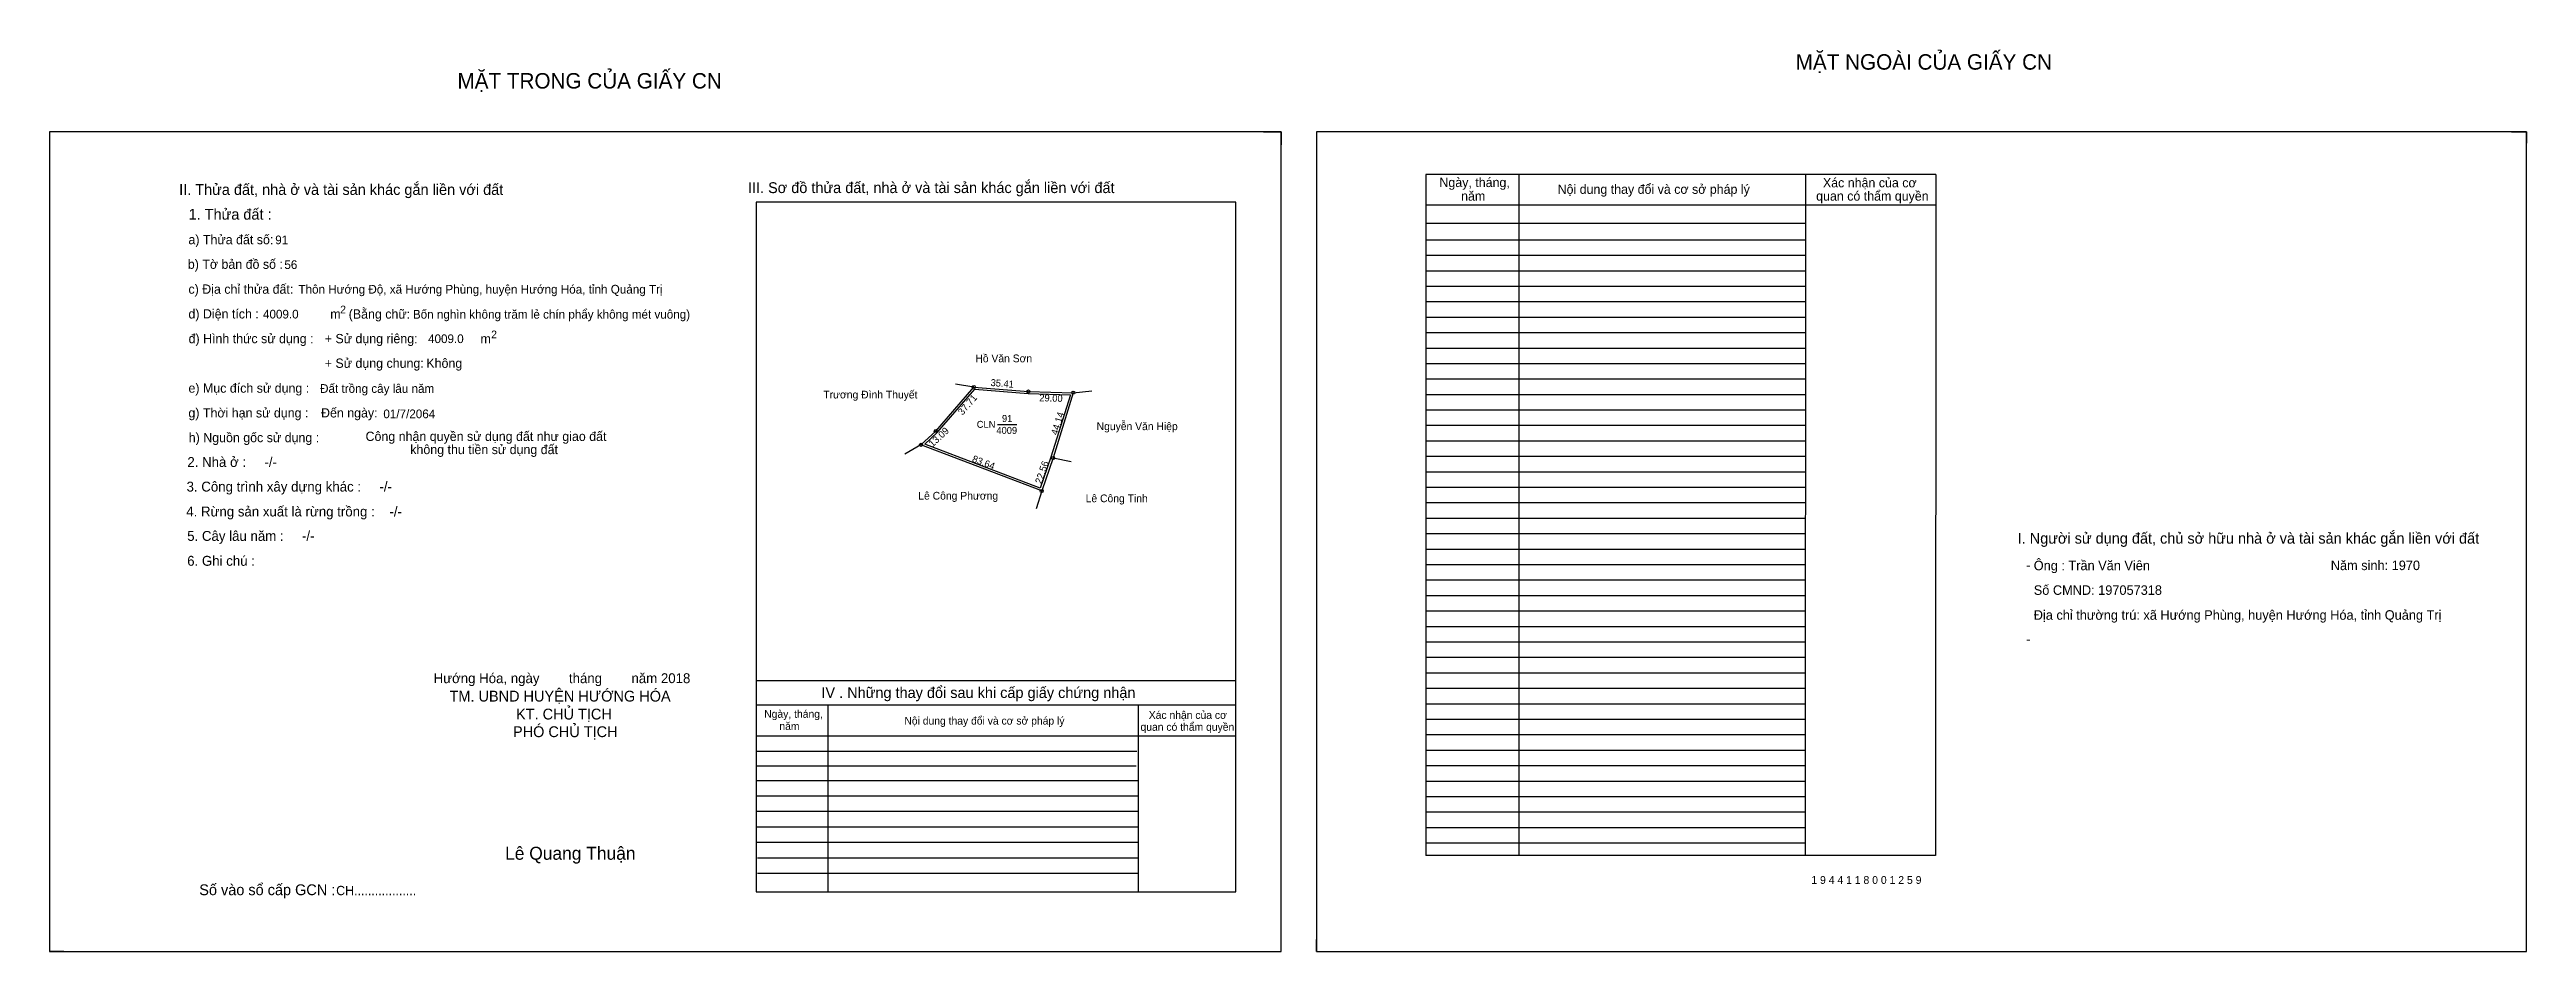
# Model space of a CAD drawing. Extents: x 533887 to 535488, y 1848290 to 1848874.
import ezdxf

# ---------------------------------------------------------------- set-up
doc = ezdxf.new("R2010")
doc.units = 0
for name, color, linetype in [('Default', 7, 'Continuous'), ('Level 10', 7, 'Continuous'), ('Level 11', 7, 'Continuous'), ('Level 13', 7, 'Continuous'), ('Level 27', 7, 'Continuous'), ('Level 36', 7, 'Continuous'), ('Level 49', 7, 'Continuous'), ('Level 55', 7, 'Continuous'), ('Level 6', 7, 'Continuous'), ('Level 60', 7, 'Continuous'), ('Level 7', 7, 'Continuous'), ('Level 8', 7, 'Continuous'), ('Level 9', 7, 'Continuous')]:
    doc.layers.add(name, color=color, linetype=linetype)

msp = doc.modelspace()

# ---------------------------------------------------------------- linework, layer by layer
at = {"layer": 'Level 10'}
for p, q in [((534671.8, 1848820.3), (534683.2, 1848820.3)), ((534683.2, 1848820.3), (534683.2, 1848811.9)), ((535478.6, 1848820.3), (535488.2, 1848820.3)), ((535488.2, 1848820.3), (535488.2, 1848812.9)), ((534528.4, 1848588.1), (534450.3, 1848617.9)), ((533887, 1848298.1), (533887, 1848290.3)), ((534706, 1848290.3), (534706, 1848298.1)), ((533896.2, 1848290.3), (533887, 1848290.3)), ((534706, 1848290.3), (534713, 1848290.3))]:
    msp.add_line(p, q, dxfattribs=at)
for points in [[(533887, 1848290.3), (534683.2, 1848290.3), (534683.2, 1848820.3), (533887, 1848820.3)], [(534706, 1848290.3), (535488.2, 1848290.3), (535488.2, 1848820.3), (534706, 1848820.3)], [(534548.8, 1848651.6), (534535.7, 1848609.4), (534528.4, 1848588.1), (534450.3, 1848617.9), (534459.9, 1848626.8), (534484.5, 1848655.3), (534519.8, 1848652.4)], [(534546.9, 1848650.2), (534534.3, 1848609.9), (534527.5, 1848589.9), (534452.9, 1848618.4), (534460.9, 1848625.8), (534485.1, 1848653.9), (534519.7, 1848651)]]:
    msp.add_lwpolyline(points, close=True, dxfattribs=at)
at = {"layer": 'Level 11'}
for centre in [(534484.5, 1848655.3), (534519.8, 1848652.4), (534548.8, 1848651.6), (534548.8, 1848651.6), (534450.3, 1848617.9), (534459.9, 1848626.8), (534535.7, 1848609.4), (534528.4, 1848588.1)]:
    msp.add_circle(centre, 1, dxfattribs=at)
at = {"layer": 'Level 27'}
for p, q in [((534484.5, 1848655.3), (534472.7, 1848657.2)), ((534548.8, 1848651.6), (534560.7, 1848652.8)), ((534450.3, 1848617.9), (534439.9, 1848611.9)), ((534535.7, 1848609.4), (534547.4, 1848607.1)), ((534528.4, 1848588.1), (534524.7, 1848576.6))]:
    msp.add_line(p, q, dxfattribs=at)
at = {"layer": 'Level 7'}
for p, q in [((535022, 1848750.3), (534776.8, 1848750.3)), ((535022, 1848740.3), (534776.8, 1848740.3)), ((535022, 1848730.3), (534776.8, 1848730.3)), ((535022, 1848720.3), (534776.8, 1848720.3)), ((535022, 1848710.3), (534776.8, 1848710.3)), ((535022, 1848700.3), (534776.8, 1848700.3)), ((535022, 1848690.3), (534776.8, 1848690.3)), ((535022, 1848680.3), (534776.8, 1848680.3)), ((535022, 1848670.3), (534776.8, 1848670.3)), ((535022, 1848660.3), (534776.8, 1848660.3)), ((535022, 1848650.3), (534776.8, 1848650.3)), ((535022, 1848640.3), (534776.8, 1848640.3)), ((535022, 1848630.3), (534776.8, 1848630.3)), ((535022, 1848620.3), (534776.8, 1848620.3)), ((535022, 1848610.3), (534776.8, 1848610.3)), ((535022, 1848600.3), (534776.8, 1848600.3)), ((535022, 1848590.3), (534776.8, 1848590.3)), ((535022, 1848580.3), (534776.8, 1848580.3)), ((535022, 1848570.3), (534776.8, 1848570.3)), ((535022, 1848560.3), (534776.8, 1848560.3)), ((535022, 1848550.3), (534776.8, 1848550.3)), ((535022, 1848540.3), (534776.8, 1848540.3)), ((535022, 1848530.3), (534776.8, 1848530.3)), ((535022, 1848520.3), (534776.8, 1848520.3)), ((535022, 1848510.3), (534776.8, 1848510.3)), ((535022, 1848500.3), (534776.8, 1848500.3)), ((535022, 1848490.3), (534776.8, 1848490.3)), ((535022, 1848480.3), (534776.8, 1848480.3)), ((535022, 1848470.3), (534776.8, 1848470.3)), ((535022, 1848460.3), (534776.8, 1848460.3)), ((535022, 1848450.3), (534776.8, 1848450.3)), ((535022, 1848440.3), (534776.8, 1848440.3)), ((535022, 1848430.3), (534776.8, 1848430.3)), ((534589.9, 1848419.6), (534343.8, 1848419.6)), ((534589.5, 1848410.1), (534343.8, 1848410.1)), ((535022, 1848420.3), (534776.8, 1848420.3)), ((535022, 1848410.3), (534776.8, 1848410.3)), ((534590.8, 1848400.7), (534343.8, 1848400.7)), ((535022, 1848400.3), (534776.8, 1848400.3)), ((534590.8, 1848390.7), (534343.8, 1848390.7)), ((534590.8, 1848380.7), (534343.8, 1848380.7)), ((535022, 1848390.3), (534776.8, 1848390.3)), ((535022, 1848380.3), (534776.8, 1848380.3)), ((534590.8, 1848370.7), (534343.8, 1848370.7)), ((535022, 1848370.3), (534776.8, 1848370.3)), ((534590.8, 1848360.7), (534343.8, 1848360.7)), ((534590.8, 1848350.7), (534344.6, 1848350.7)), ((535022, 1848360.3), (534776.8, 1848360.3)), ((534590.8, 1848340.7), (534344.6, 1848340.7))]:
    msp.add_line(p, q, dxfattribs=at)
at = {"layer": 'Level 8'}
for p, q in [((535106.4, 1848792.8), (534776.8, 1848792.8)), ((534776.8, 1848792.8), (534776.8, 1848352.3)), ((534836.8, 1848792.8), (534836.8, 1848352.3)), ((535022.1, 1848792.6), (535022, 1848352.3)), ((535106.4, 1848792.8), (535106.2, 1848352.3)), ((534653.8, 1848774.9), (534343.8, 1848774.9)), ((534343.8, 1848774.9), (534343.8, 1848328.9)), ((534653.8, 1848328.9), (534653.8, 1848774.9)), ((535106.4, 1848772.8), (534776.8, 1848772.8)), ((535022, 1848761), (534776.8, 1848761)), ((534653.8, 1848465.3), (534343.8, 1848465.3)), ((534653.8, 1848449.6), (534343.8, 1848449.6)), ((534390.1, 1848449.6), (534390.1, 1848328.9)), ((534590.8, 1848449.6), (534590.8, 1848328.9)), ((534653.8, 1848429.6), (534343.8, 1848429.6)), ((535106.2, 1848352.3), (534776.8, 1848352.3)), ((534343.8, 1848328.9), (534653.8, 1848328.9))]:
    msp.add_line(p, q, dxfattribs=at)
at = {"layer": 'Level 9'}
msp.add_line((534499.8, 1848631.1), (534512.4, 1848631.1), dxfattribs=at)

# ---------------------------------------------------------------- texts
at = {"layer": 'Default'}
for s, p in [('e) Mục đích sử dụng :', (533976.8, 1848651.6)), ('g) Thời hạn sử dụng :', (533976.8, 1848635.6)), ('Đến ngày:', (534062.5, 1848635.6)), ('h) Nguồn gốc sử dụng :', (533977, 1848619.6)), ('Công nhận quyền sử dụng đất như giao đất', (534091.3, 1848620.4)), ('không thu tiền sử dụng đất', (534120.2, 1848611.9))]:
    msp.add_text(s, height=6, dxfattribs=at).set_placement(p)
at = {"layer": 'Level 13'}
for s, p in [('91', (534502.7, 1848632.7)), ('CLN', (534486.4, 1848628.9)), ('4009', (534499.1, 1848625))]:
    msp.add_text(s, height=4.5, dxfattribs=at).set_placement(p)
at = {"layer": 'Level 36'}
msp.add_text('.', height=6, dxfattribs=at).set_placement((534488.4, 1848670.8))
at = {"layer": 'Level 49'}
for s, rotation, p in [('37.71', 49.2372, (534477.2, 1848636.7)), ('35.41', 355.2538, (534495.2, 1848656)), ('29.00', 358.3403, (534526.8, 1848646.1)), ('44.14', 72.694, (534538.5, 1848623.9)), ('13.09', 42.6153, (534457.8, 1848616.2)), ('83.64', 339.0904, (534483, 1848607.1)), ('22.56', 71.2037, (534528.2, 1848592.3))]:
    msp.add_text(s, height=4.5, rotation=rotation, dxfattribs=at).set_placement(p)
at = {"layer": 'Level 55'}
for s, height, p in [('1', 0.8, (534484.3, 1848655.3)), ('0', 0.22, (534484.4, 1848655.1)), ('0', 0.22, (534484.4, 1848655.1)), ('0', 0.22, (534484.4, 1848655.1)), ('0', 0.22, (534484.4, 1848655.1)), ('2', 0.8, (534519.5, 1848652.4)), ('0', 0.22, (534519.7, 1848652.2)), ('0', 0.22, (534519.7, 1848652.2)), ('3', 0.8, (534548.6, 1848651.6)), ('0', 0.22, (534548.7, 1848651.3)), ('92', 0.22, (534548.6, 1848651.3)), ('0', 0.22, (534548.7, 1848651.3)), ('6', 0.8, (534450, 1848617.9)), ('104', 0.22, (534450, 1848617.7)), ('0', 0.22, (534450.2, 1848617.7)), ('0', 0.22, (534450.2, 1848617.7)), ('7', 0.8, (534459.6, 1848626.8)), ('0', 0.22, (534459.8, 1848626.6)), ('0', 0.22, (534459.8, 1848626.6)), ('4', 0.8, (534535.4, 1848609.4)), ('92', 0.22, (534535.5, 1848609.2)), ('105', 0.22, (534535.4, 1848609.2)), ('5', 0.8, (534528.1, 1848588.1)), ('105', 0.22, (534528.2, 1848587.8)), ('104', 0.22, (534528.2, 1848587.8))]:
    msp.add_text(s, height=height, dxfattribs=at).set_placement(p)
at = {"layer": 'Level 6'}
for s, height, p in [('91', 5.63, (534032.9, 1848747.6)), ('56', 5.63, (534038.8, 1848731.6)), ('Thôn Hướng Độ, xã Hướng Phùng, huyện Hướng Hóa, tỉnh Quảng Trị', 5.64, (534047.9, 1848715.7)), ('4009.0', 5.63, (534025, 1848699.6)), ('Bốn nghìn không trăm lẻ chín phẩy không mét vuông)', 5.632, (534121.9, 1848699.5)), ('4009.0', 5.63, (534131.7, 1848683.7)), ('Đất trồng cây lâu năm', 5.64, (534061.9, 1848651.5)), ('01/7/2064', 5.64, (534102.8, 1848635.1)), ('Ông : Trần Văn Viên', 6.16, (535169.7, 1848536.8)), ('Năm sinh: 1970', 6.16, (535361.7, 1848536.9)), ('Số CMND: 197057318', 6.16, (535169.7, 1848520.9)), ('Địa chỉ thường trú: xã Hướng Phùng, huyện Hướng Hóa, tỉnh Quảng Trị', 6.16, (535169.7, 1848504.8)), ('1 9 4 4 1 1 8 0 0 1 2 5 9', 5.04, (535025.9, 1848334))]:
    msp.add_text(s, height=height, dxfattribs=at).set_placement(p)
at = {"layer": 'Level 60'}
for s, p in [('Hồ Văn Sơn', (534485.5, 1848671.3)), ('Trương Đình Thuyết', (534387.2, 1848647.9)), ('Nguyễn Văn Hiệp', (534563.9, 1848627.4)), ('Lê Công Phương', (534448.6, 1848582.5)), ('Lê Công Tinh', (534556.8, 1848580.8))]:
    msp.add_text(s, height=5, dxfattribs=at).set_placement(p)
at = {"layer": 'Level 7'}
for s, height, p in [('MẶT TRONG CỦA GIẤY CN', 10, (534150.7, 1848848.3)), ('MẶT NGOÀI CỦA GIẤY CN', 10, (535015.8, 1848860.5)), ('II. Thửa đất, nhà ở và tài sản khác gắn liền với đất', 7, (533970.8, 1848779.5)), ('III. Sơ đồ thửa đất, nhà ở và tài sản khác gắn liền với đất', 7, (534338.5, 1848780.7)), ('Ngày, tháng,', 6, (534785.5, 1848784.6)), ('năm', 6, (534799.5, 1848775.8)), ('Nội dung thay đổi và cơ sở pháp lý', 6, (534861.9, 1848780.2)), (' quan có thẩm quyền', 6, (535026.8, 1848775.8)), ('Xác nhận của cơ', 6, (535033.4, 1848784.4)), ('1. Thửa đất :', 7, (533976.9, 1848763.5)), ('a) Thửa đất số:', 6, (533976.8, 1848747.6)), ('b) Tờ bản đồ số :', 6, (533976.4, 1848731.7)), ('c) Địa chỉ thửa đất:', 6, (533976.8, 1848715.6)), ('d) Diện tích :', 6, (533976.8, 1848699.6)), ('m', 6, (534068.5, 1848699.5)), ('2', 5, (534074.9, 1848702.9)), ('(Bằng chữ:', 6, (534080.4, 1848699.5)), ('đ) Hình thức sử dụng :', 6, (533976.9, 1848683.6)), ('+ Sử dụng riêng:', 6, (534064.9, 1848683.6)), ('m', 6, (534165.6, 1848683.5)), ('2', 5, (534172.5, 1848686.8)), ('+ Sử dụng chung:', 6, (534064.9, 1848667.7)), ('Không', 6, (534130.6, 1848667.7)), ('2. Nhà ở :     -/-', 6.4, (533976.1, 1848603.6)), ('3. Công trình xây dựng khác :     -/-', 6.4, (533975.6, 1848587.7)), ('4. Rừng sản xuất là rừng trồng :    -/-', 6.4, (533975.4, 1848571.6)), ('5. Cây lâu năm :     -/-', 6.4, (533976, 1848555.8)), ('I. Người sử dụng đất, chủ sở hữu nhà ở và tài sản khác gắn liền với đất', 7, (535159.3, 1848554)), ('6. Ghi chú :', 6.4, (533976, 1848539.7)), ('-', 6.4, (535164.7, 1848537)), ('-', 6.4, (535164.7, 1848489.1)), ('Hướng Hóa, ngày        tháng        năm 2018', 6.4, (534135.3, 1848463.8)), ('TM. UBND HUYỆN HƯỚNG HÓA', 7, (534145.6, 1848451.9)), ('IV . Những thay đổi sau khi cấp giấy chứng nhận', 7, (534386, 1848454.2)), ('KT. CHỦ TỊCH', 7, (534188.6, 1848440.3)), ('Ngày, tháng,', 5, (534349, 1848441.4)), ('Nội dung thay đổi và cơ sở pháp lý', 5, (534439.6, 1848437)), ('Xác nhận của cơ', 5, (534597.6, 1848440.7)), ('PHÓ CHỦ TỊCH', 7, (534186.6, 1848428.9)), ('năm', 5, (534358.8, 1848433.5)), (' quan có thẩm quyền', 5, (534590.4, 1848433)), ('Lê Quang Thuận', 8.4, (534181.5, 1848349.6)), ('Số vào sổ cấp GCN :', 7, (533983.8, 1848326.7)), ('CH..................', 6, (534072.3, 1848326.7))]:
    msp.add_text(s, height=height, dxfattribs=at).set_placement(p)

doc.saveas('drawing.dxf')
